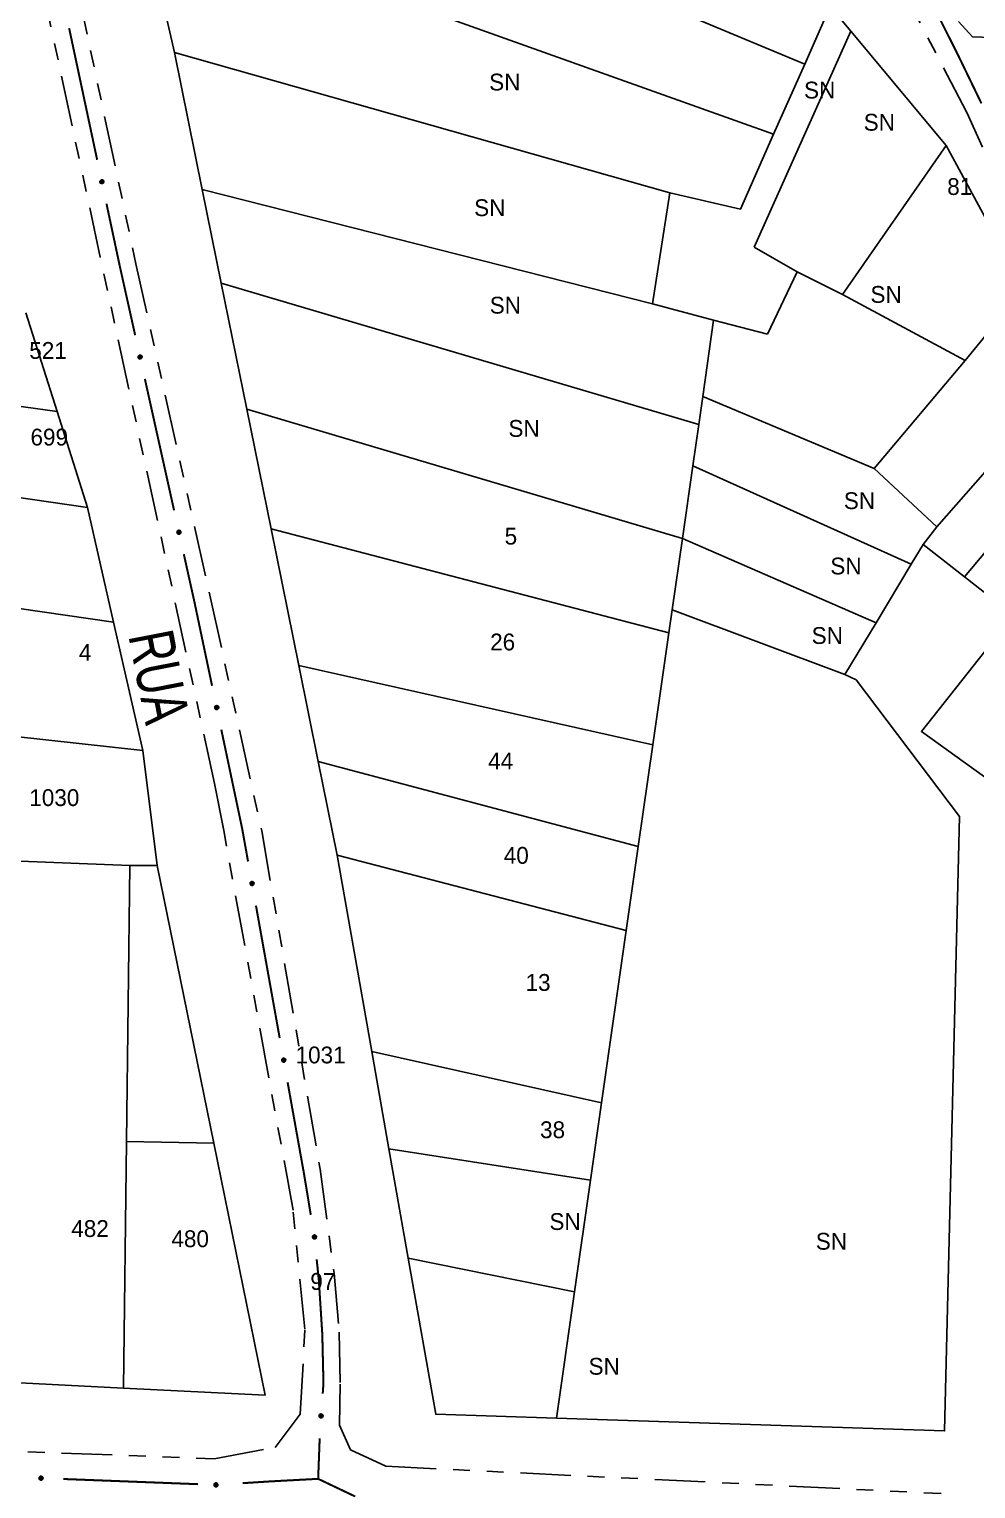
# Model space of a CAD drawing. Extents: x 204614 to 205597, y 4873311 to 4874446.
# Drawn here: x 204974.8 to 205059.2, y 4873786.8 to 4873916.9 of the extents above; entities that cross this region are included whole.
import ezdxf
from ezdxf.enums import TextEntityAlignment as Align

# ---------------------------------------------------------------- set-up
doc = ezdxf.new("R2010")
doc.units = 0
doc.header["$LTSCALE"] = 1.5
doc.header["$MEASUREMENT"] = 0
doc.linetypes.add('TRACO_25', pattern=[8, 3, -1, 1, -1, 1, -1])
for name, color, linetype in [('CD_MALHA_LOTES', 7, 'CONTINUOUS'), ('RU-QUADRA', 210, 'CONTINUOUS'), ('SV-EIXO-RUA-N-PAV', 6, 'CONTINUOUS'), ('SV-RUA-NAO-PAV', 7, 'CONTINUOUS'), ('SV-TXT-RUA-N-PAV', 7, 'CONTINUOUS'), ('Th_NmrPort', 1, 'CONTINUOUS')]:
    doc.layers.add(name, color=color, linetype=linetype)
doc.styles.add('ARIAL', font='ARIAL.SHX')

msp = doc.modelspace()

# ---------------------------------------------------------------- linework, layer by layer
at = {"layer": 'CD_MALHA_LOTES', "linetype": 'Continuous', "flags": 128}
for points in [[(204982.10455, 4873939.617056), (205043.931137, 4873913.805752)], [(204987.748378, 4873914.831703), (204984.820967, 4873927.687679)], [(204984.820967, 4873927.687679), (205041.16592, 4873907.557585)], [(205043.931137, 4873913.805752), (205046.202881, 4873918.938887)], [(205046.202881, 4873918.938887), (205048.033865, 4873916.746401)], [(205039.416783, 4873897.494242), (205048.033865, 4873916.746401)], [(205048.033865, 4873916.746401), (205056.537086, 4873906.564339)], [(204990.232485, 4873902.61478), (204987.748378, 4873914.831703)], [(204987.748378, 4873914.831703), (205031.905821, 4873902.33352)], [(205041.16592, 4873907.557585), (205043.931137, 4873913.805752)], [(205031.905821, 4873902.33352), (205038.206963, 4873900.871655), (205041.16592, 4873907.557585)], [(205047.305813, 4873893.259875), (205056.537086, 4873906.564339)], [(205056.537086, 4873906.564339), (205063.453054, 4873893.765823)], [(204991.930593, 4873894.263431), (204990.232485, 4873902.61478)], [(204990.232485, 4873902.61478), (205030.368342, 4873892.428124)], [(205030.368342, 4873892.428124), (205031.905821, 4873902.33352)], [(205043.247877, 4873895.27624), (205039.416783, 4873897.494242)], [(205040.626602, 4873889.731235), (205043.247877, 4873895.27624)], [(205047.305813, 4873893.259875), (205043.247877, 4873895.27624)], [(204994.21388, 4873883.034149), (204991.930593, 4873894.263431)], [(204991.930593, 4873894.263431), (205034.48297, 4873881.68654)], [(205058.244596, 4873887.38721), (205047.305813, 4873893.259875)], [(205058.244596, 4873887.38721), (205063.453054, 4873893.765823)], [(205035.812529, 4873890.966259), (205030.368342, 4873892.428124)], [(204974.510515, 4873891.635779), (204977.289199, 4873882.839161)], [(205034.838875, 4873884.170597), (205035.812529, 4873890.966259)], [(205035.812529, 4873890.966259), (205040.626602, 4873889.731235)], [(205050.128725, 4873877.759065), (205058.244596, 4873887.38721)], [(205055.724139, 4873872.541719), (205068.857719, 4873887.496899)], [(204977.289199, 4873882.839161), (204959.25773, 4873885.344762)], [(205034.48297, 4873881.68654), (205034.838875, 4873884.170597)], [(205050.128725, 4873877.759065), (205034.838875, 4873884.170597)], [(205058.185811, 4873868.089425), (205071.699239, 4873884.200992)], [(204977.289199, 4873882.839161), (204979.999629, 4873874.258616)], [(204996.372871, 4873872.374134), (204994.21388, 4873883.034149)], [(204994.21388, 4873883.034149), (205033.02599, 4873871.517491)], [(205033.954171, 4873877.995768), (205034.48297, 4873881.68654)], [(205033.02599, 4873871.517491), (205033.954171, 4873877.995768)], [(205053.43627, 4873869.218156), (205033.954171, 4873877.995768)], [(205055.724139, 4873872.541719), (205050.128725, 4873877.759065)], [(204979.999629, 4873874.258616), (204958.31262, 4873877.415703)], [(204979.999629, 4873874.258616), (204982.321577, 4873864.061263)], [(205054.496743, 4873870.977576), (205055.724139, 4873872.541719)], [(204998.841435, 4873860.185597), (204996.372871, 4873872.374134)], [(204996.372871, 4873872.374134), (205031.820766, 4873863.105581)], [(205032.113992, 4873865.152159), (205033.02599, 4873871.517491)], [(205050.292725, 4873864.002729), (205033.02599, 4873871.517491)], [(205054.496743, 4873870.977576), (205053.43627, 4873869.218156)], [(205058.185811, 4873868.089425), (205054.496743, 4873870.977576)], [(205053.43627, 4873869.218156), (205050.292725, 4873864.002729)], [(205062.552123, 4873864.671062), (205058.185811, 4873868.089425)], [(204963.214129, 4873866.805767), (204982.321577, 4873864.061263)], [(205031.820766, 4873863.105581), (205032.113992, 4873865.152159)], [(205047.501281, 4873859.371469), (205032.113992, 4873865.152159)], [(205054.337755, 4873854.310359), (205062.552123, 4873864.671062)], [(204982.321577, 4873864.061263), (204984.932498, 4873852.594822)], [(205050.292725, 4873864.002729), (205047.501281, 4873859.371469)], [(205030.389571, 4873853.116493), (205031.820766, 4873863.105581)], [(205000.572412, 4873851.638898), (204998.841435, 4873860.185597)], [(204998.841435, 4873860.185597), (205030.389571, 4873853.116493)], [(205047.501281, 4873859.371469), (205048.508204, 4873858.894506), (205057.729494, 4873846.731942), (205056.404596, 4873791.934157)], [(204984.932498, 4873852.594822), (204961.945679, 4873855.136128)], [(205062.923095, 4873848.109836), (205054.337755, 4873854.310359)], [(205029.091848, 4873844.05898), (205030.389571, 4873853.116493)], [(204984.932498, 4873852.594822), (204986.21, 4873842.34)], [(205002.269261, 4873843.260709), (205000.572412, 4873851.638898)], [(205000.572412, 4873851.638898), (205029.091848, 4873844.05898)], [(205028.017075, 4873836.557559), (205029.091848, 4873844.05898)], [(204974.004227, 4873842.749765), (204983.79, 4873842.34)], [(205005.345583, 4873825.778646), (205002.269261, 4873843.260709)], [(205002.269261, 4873843.260709), (205028.017075, 4873836.557559)], [(204983.478391, 4873817.733439), (204983.79, 4873842.34)], [(204983.79, 4873842.34), (204986.21, 4873842.34)], [(204986.21, 4873842.34), (204991.25522, 4873817.597966)], [(205025.814441, 4873821.184181), (205028.017075, 4873836.557559)], [(205006.876562, 4873817.07843), (205005.345583, 4873825.778646)], [(205005.345583, 4873825.778646), (205025.814441, 4873821.184181)], [(205024.82865, 4873814.30381), (205025.814441, 4873821.184181)], [(204983.2, 4873795.75), (204983.478391, 4873817.733439)], [(204991.25522, 4873817.597966), (204983.478391, 4873817.733439)], [(204991.25522, 4873817.597966), (204995.837561, 4873795.125912)], [(205008.591889, 4873807.330604), (205006.876562, 4873817.07843)], [(205006.876562, 4873817.07843), (205024.82865, 4873814.30381)], [(205023.401531, 4873804.343175), (205024.82865, 4873814.30381)], [(205011.040086, 4873793.418043), (205008.591889, 4873807.330604)], [(205008.591889, 4873807.330604), (205023.401531, 4873804.343175)], [(205021.795418, 4873793.066233), (205023.401531, 4873804.343175)], [(204983.2, 4873795.75), (204970.471174, 4873796.389977)], [(204995.837561, 4873795.125912), (204983.2, 4873795.75)], [(205021.795418, 4873793.066233), (205011.040086, 4873793.418043)], [(205056.404596, 4873791.934157), (205021.795418, 4873793.066233)]]:
    msp.add_lwpolyline(points, dxfattribs=at)
at = {"layer": 'RU-QUADRA', "linetype": 'Continuous', "flags": 128}
for points in [[(204984.820967, 4873927.687679), (204987.748378, 4873914.831703), (204990.232485, 4873902.61478), (204991.930593, 4873894.263431), (204994.21388, 4873883.034149), (204996.372871, 4873872.374134), (204998.841435, 4873860.185597), (205000.572412, 4873851.638898), (205002.269261, 4873843.260709), (205005.345583, 4873825.778646), (205006.876562, 4873817.07843), (205008.591889, 4873807.330604), (205011.040086, 4873793.418043), (205021.795418, 4873793.066233), (205056.404596, 4873791.934157), (205057.729494, 4873846.731942), (205048.508204, 4873858.894506), (205047.501281, 4873859.371469), (205050.292725, 4873864.002729), (205053.43627, 4873869.218156), (205054.496743, 4873870.977576), (205058.185811, 4873868.089425), (205062.552123, 4873864.671062), (205054.337755, 4873854.310359), (205062.923095, 4873848.109836)], [(205090.690955, 4873921.115785), (205069.494589, 4873915.626642), (205064.142001, 4873912.234903), (205070.312014, 4873900.484273), (205076.073306, 4873889.512041), (205081.848497, 4873878.513341), (205086.055815, 4873870.500613), (205095.436093, 4873865.307013), (205089.095875, 4873861.796609), (205081.365676, 4873857.516612), (205079.351831, 4873867.797821), (205073.681267, 4873878.370508), (205075.218149, 4873880.119373), (205071.699239, 4873884.200992), (205068.857719, 4873887.496899), (205063.453054, 4873893.765823), (205056.537086, 4873906.564339), (205048.033865, 4873916.746401), (205046.202881, 4873918.938887)], [(204970.471174, 4873796.389977), (204983.2, 4873795.75), (204995.837561, 4873795.125912), (204991.25522, 4873817.597966), (204986.21, 4873842.34), (204984.932498, 4873852.594822), (204982.321577, 4873864.061263), (204979.999629, 4873874.258616), (204977.289199, 4873882.839161), (204974.510515, 4873891.635779)]]:
    msp.add_lwpolyline(points, dxfattribs=at)
at = {"layer": 'SV-EIXO-RUA-N-PAV', "const_width": 0.18}
for points in [[(205055.257931, 4873919.271345), (205057.506311, 4873914.805386)], [(204978.365665, 4873917.013317), (204980.863407, 4873905.276141)], [(205057.506311, 4873914.805386), (205057.561012, 4873914.696734)], [(205057.561012, 4873914.696734), (205059.686145, 4873910.305589)], [(204981.695988, 4873901.363749), (204982.736713, 4873896.47326)], [(204982.736713, 4873896.47326), (204982.874269, 4873895.826868)], [(204982.874269, 4873895.826868), (204984.249421, 4873889.638687)], [(204985.117142, 4873885.733939), (204987.720308, 4873874.019694)], [(204988.58803, 4873870.114946), (204989.455752, 4873866.210198)], [(204989.455752, 4873866.210198), (204989.506217, 4873865.983101)], [(204989.506217, 4873865.983101), (204991.106376, 4873858.382349)], [(204991.930418, 4873854.46815), (204993.784512, 4873845.661202)], [(204993.784512, 4873845.661202), (204993.791476, 4873845.628122)], [(204993.791476, 4873845.628122), (204994.314414, 4873842.708388)], [(204995.01961, 4873838.771041), (204997.135199, 4873826.959002)], [(204997.840396, 4873823.021655), (204999.250789, 4873815.146962)], [(204999.250789, 4873815.146962), (204999.301095, 4873814.866086)], [(204999.301095, 4873814.866086), (204999.906327, 4873811.201068)], [(205000.431453, 4873807.23759), (205000.533482, 4873806.242808)], [(205000.533482, 4873806.242808), (205000.627484, 4873805.326283)], [(205000.627484, 4873805.326283), (205000.887296, 4873801.2559)], [(205000.887296, 4873801.2559), (205000.933574, 4873800.530875)], [(205000.933574, 4873800.530875), (205001.032931, 4873796.25853)], [(205001.035604, 4873796.143586), (205000.969413, 4873795.26104)], [(205001.032931, 4873796.25853), (205001.035604, 4873796.143586)], [(205000.699619, 4873791.270588), (205000.586431, 4873788.272724)], [(205000.586431, 4873788.272724), (205000.563346, 4873787.661308)], [(204989.848766, 4873787.185206), (204977.857646, 4873787.646758)], [(204996.25955, 4873787.430747), (204993.842694, 4873787.276068)], [(204996.836921, 4873787.461676), (204996.25955, 4873787.430747)], [(205000.563346, 4873787.661308), (204996.836921, 4873787.461676)], [(205000.80547, 4873787.545877), (205000.563346, 4873787.661308)], [(205003.868046, 4873786.085811), (205000.80547, 4873787.545877)]]:
    msp.add_lwpolyline(points, dxfattribs=at)
at = {"layer": 'SV-EIXO-RUA-N-PAV'}
for points in [[(204981.35746, 4873903.483392), (204981.398858, 4873903.457348), (204981.429112, 4873903.426499), (204981.446939, 4873903.393508), (204981.455091, 4873903.360246), (204981.459598, 4873903.325278), (204981.456364, 4873903.289021), (204981.443861, 4873903.249574), (204981.418027, 4873903.207864), (204981.384389, 4873903.178949), (204981.352979, 4873903.15974), (204981.318785, 4873903.149243), (204981.284742, 4873903.145434), (204981.247191, 4873903.150039), (204981.20734, 4873903.1631), (204981.166027, 4873903.190092), (204981.136574, 4873903.220538), (204981.120168, 4873903.252902), (204981.109833, 4873903.287345), (204981.105659, 4873903.3231), (204981.109039, 4873903.358672), (204981.122262, 4873903.398773), (204981.149444, 4873903.439196), (204981.179475, 4873903.468918), (204981.2116, 4873903.485774), (204981.245739, 4873903.495186), (204981.280756, 4873903.500133), (204981.317338, 4873903.498399), (204981.35746, 4873903.483392)], [(204984.759572, 4873887.850452), (204984.801202, 4873887.824782), (204984.831732, 4873887.794206), (204984.849855, 4873887.761376), (204984.858306, 4873887.728189), (204984.863127, 4873887.693263), (204984.860219, 4873887.656978), (204984.848071, 4873887.617421), (204984.822613, 4873887.57548), (204984.789236, 4873887.546264), (204984.758, 4873887.526773), (204984.723902, 4873887.515969), (204984.689895, 4873887.511854), (204984.652304, 4873887.516121), (204984.612337, 4873887.528823), (204984.570783, 4873887.555443), (204984.541058, 4873887.585623), (204984.524362, 4873887.617839), (204984.513717, 4873887.652188), (204984.509222, 4873887.687903), (204984.512282, 4873887.723504), (204984.525144, 4873887.763722), (204984.551961, 4873887.804388), (204984.581724, 4873887.834379), (204984.613696, 4873887.851523), (204984.647749, 4873887.861241), (204984.68272, 4873887.866503), (204984.719316, 4873887.865098), (204984.759572, 4873887.850452)], [(204988.230459, 4873872.231459), (204988.272089, 4873872.205789), (204988.302619, 4873872.175213), (204988.320742, 4873872.142383), (204988.329193, 4873872.109196), (204988.334014, 4873872.07427), (204988.331106, 4873872.037985), (204988.318958, 4873871.998428), (204988.2935, 4873871.956487), (204988.260123, 4873871.927271), (204988.228888, 4873871.907781), (204988.194789, 4873871.896976), (204988.160782, 4873871.892861), (204988.123191, 4873871.897128), (204988.083224, 4873871.909831), (204988.04167, 4873871.93645), (204988.011945, 4873871.966631), (204987.995249, 4873871.998846), (204987.984604, 4873872.033195), (204987.98011, 4873872.06891), (204987.983169, 4873872.104512), (204987.996031, 4873872.144729), (204988.022848, 4873872.185395), (204988.052611, 4873872.215386), (204988.084583, 4873872.23253), (204988.118636, 4873872.242248), (204988.153607, 4873872.24751), (204988.190203, 4873872.246105), (204988.230459, 4873872.231459)], [(204991.596516, 4873856.588526), (204991.637857, 4873856.562392), (204991.668043, 4873856.531478), (204991.685799, 4873856.498447), (204991.693878, 4873856.465167), (204991.698309, 4873856.43019), (204991.694995, 4873856.39394), (204991.682406, 4873856.354521), (204991.656481, 4873856.312867), (204991.62278, 4873856.284025), (204991.591328, 4873856.264885), (204991.557112, 4873856.254463), (204991.523061, 4873856.250728), (204991.48552, 4873856.255414), (204991.445697, 4873856.268562), (204991.404443, 4873856.295645), (204991.375057, 4873856.326155), (204991.358722, 4873856.358555), (204991.348462, 4873856.393021), (204991.344366, 4873856.428784), (204991.347824, 4873856.464349), (204991.361134, 4873856.504421), (204991.388403, 4873856.544784), (204991.4185, 4873856.574441), (204991.450661, 4873856.591226), (204991.48482, 4873856.600564), (204991.519848, 4873856.605434), (204991.556427, 4873856.603621), (204991.596516, 4873856.588526)], [(204994.750037, 4873840.900552), (204994.790568, 4873840.873178), (204994.819805, 4873840.841365), (204994.836553, 4873840.807812), (204994.843621, 4873840.774303), (204994.846991, 4873840.739207), (204994.842582, 4873840.703074), (204994.828806, 4873840.664054), (204994.801632, 4873840.623203), (204994.767073, 4873840.595395), (204994.735057, 4873840.577216), (204994.70054, 4873840.567834), (204994.666392, 4873840.565131), (204994.62901, 4873840.570952), (204994.589603, 4873840.585299), (204994.549188, 4873840.613618), (204994.520739, 4873840.645004), (204994.505392, 4873840.677883), (204994.496179, 4873840.712643), (204994.493168, 4873840.748514), (204994.4977, 4873840.783959), (204994.512217, 4873840.823609), (204994.540696, 4873840.863129), (204994.571676, 4873840.891861), (204994.604331, 4873840.907665), (204994.638757, 4873840.915964), (204994.673917, 4873840.919773), (204994.710423, 4873840.916853), (204994.750037, 4873840.900552)], [(204997.570823, 4873825.151165), (204997.611354, 4873825.123792), (204997.64059, 4873825.091978), (204997.657338, 4873825.058425), (204997.664406, 4873825.024917), (204997.667777, 4873824.989821), (204997.663368, 4873824.953688), (204997.649591, 4873824.914668), (204997.622417, 4873824.873817), (204997.587859, 4873824.846009), (204997.555842, 4873824.82783), (204997.521326, 4873824.818448), (204997.487177, 4873824.815745), (204997.449795, 4873824.821566), (204997.410389, 4873824.835913), (204997.369973, 4873824.864231), (204997.341524, 4873824.895617), (204997.326177, 4873824.928497), (204997.316965, 4873824.963257), (204997.313954, 4873824.999128), (204997.318486, 4873825.034572), (204997.333003, 4873825.074223), (204997.361482, 4873825.113742), (204997.392462, 4873825.142474), (204997.425117, 4873825.158279), (204997.459543, 4873825.166578), (204997.494702, 4873825.170386), (204997.531209, 4873825.167467), (204997.570823, 4873825.151165)], [(205000.322242, 4873809.381315), (205000.360607, 4873809.350981), (205000.387377, 4873809.317065), (205000.401563, 4873809.282351), (205000.4061, 4873809.248407), (205000.40683, 4873809.213158), (205000.399725, 4873809.177456), (205000.383063, 4873809.139579), (205000.352904, 4873809.10088), (205000.316358, 4873809.07574), (205000.283069, 4873809.060011), (205000.247947, 4873809.053242), (205000.213692, 4873809.053107), (205000.176852, 4873809.061713), (205000.138631, 4873809.078973), (205000.100452, 4873809.110241), (205000.074435, 4873809.143671), (205000.061595, 4873809.177608), (205000.055014, 4873809.212961), (205000.0547, 4873809.248957), (205000.061876, 4873809.283962), (205000.079324, 4873809.322413), (205000.110684, 4873809.359687), (205000.14373, 4873809.386016), (205000.177478, 4873809.399329), (205000.21243, 4873809.405024), (205000.247775, 4873809.406187), (205000.28396, 4873809.400539), (205000.322242, 4873809.381315)], [(205000.940351, 4873793.401687), (205000.972774, 4873793.365069), (205000.993151, 4873793.326968), (205001.001001, 4873793.290299), (205000.999488, 4873793.256086), (205000.993998, 4873793.221259), (205000.980716, 4873793.187368), (205000.957642, 4873793.153017), (205000.921138, 4873793.120235), (205000.880735, 4873793.101926), (205000.845196, 4873793.092307), (205000.809431, 4873793.09183), (205000.775687, 4873793.097731), (205000.740939, 4873793.112691), (205000.706356, 4873793.136414), (205000.674281, 4873793.173918), (205000.65456, 4873793.211408), (205000.647899, 4873793.247076), (205000.647648, 4873793.283036), (205000.653679, 4873793.318524), (205000.666908, 4873793.351717), (205000.690856, 4873793.386494), (205000.728292, 4873793.417661), (205000.765459, 4873793.437758), (205000.801025, 4873793.444918), (205000.836433, 4873793.444368), (205000.871431, 4873793.439287), (205000.906055, 4873793.427354), (205000.940351, 4873793.401687)], [(204975.998466, 4873787.608158), (204975.963053, 4873787.574425), (204975.925718, 4873787.552675), (204975.889358, 4873787.543497), (204975.855113, 4873787.543764), (204975.82011, 4873787.547984), (204975.785757, 4873787.560024), (204975.75059, 4873787.581833), (204975.716502, 4873787.61712), (204975.696735, 4873787.65683), (204975.685829, 4873787.691995), (204975.684052, 4873787.72772), (204975.688721, 4873787.761655), (204975.702408, 4873787.796925), (204975.724857, 4873787.832348), (204975.761169, 4873787.865766), (204975.797917, 4873787.886838), (204975.833319, 4873787.894792), (204975.869245, 4873787.896352), (204975.904929, 4873787.891616), (204975.938582, 4873787.879602), (204975.974207, 4873787.856935), (204976.006716, 4873787.820658), (204976.028151, 4873787.784247), (204976.0366, 4873787.748966), (204976.037339, 4873787.713561), (204976.033534, 4873787.678401), (204976.022868, 4873787.643366), (204975.998466, 4873787.608158)], [(204991.595546, 4873787.007808), (204991.560133, 4873786.974075), (204991.522798, 4873786.952325), (204991.486438, 4873786.943147), (204991.452193, 4873786.943414), (204991.41719, 4873786.947633), (204991.382837, 4873786.959674), (204991.34767, 4873786.981482), (204991.313582, 4873787.01677), (204991.293815, 4873787.056479), (204991.282909, 4873787.091645), (204991.281132, 4873787.12737), (204991.285801, 4873787.161305), (204991.299488, 4873787.196575), (204991.321937, 4873787.231997), (204991.358249, 4873787.265416), (204991.394997, 4873787.286488), (204991.430399, 4873787.294442), (204991.466325, 4873787.296001), (204991.50201, 4873787.291265), (204991.535662, 4873787.279252), (204991.571287, 4873787.256585), (204991.603796, 4873787.220308), (204991.625231, 4873787.183896), (204991.63368, 4873787.148615), (204991.634419, 4873787.113211), (204991.630614, 4873787.078051), (204991.619948, 4873787.043015), (204991.595546, 4873787.007808)]]:
    msp.add_lwpolyline(points, close=True, dxfattribs=at)
for points in [[(204981.105659, 4873903.3231), (204981.136574, 4873903.220538)], [(204981.108874, 4873903.336774), (204981.149486, 4873903.211489)], [(204981.109039, 4873903.358672), (204981.166027, 4873903.190092)], [(204981.119124, 4873903.373832), (204981.184614, 4873903.184087)], [(204981.122262, 4873903.398773), (204981.20734, 4873903.1631)], [(204981.138148, 4873903.415547), (204981.226131, 4873903.15944)], [(204981.149444, 4873903.439196), (204981.247191, 4873903.150039)], [(204981.163931, 4873903.451726), (204981.263956, 4873903.152144)], [(204981.179475, 4873903.468918), (204981.284742, 4873903.145434)], [(204981.195507, 4873903.473791), (204981.300645, 4873903.150186)], [(204981.2116, 4873903.485774), (204981.318785, 4873903.149243)], [(204981.228788, 4873903.487849), (204981.33296, 4873903.155668)], [(204981.245739, 4873903.495186), (204981.352979, 4873903.15974)], [(204981.265107, 4873903.494183), (204981.369392, 4873903.174581)], [(204981.280756, 4873903.500133), (204981.384389, 4873903.178949)], [(204981.299893, 4873903.49461), (204981.400685, 4873903.197981)], [(204981.317338, 4873903.498399), (204981.418027, 4873903.207864)], [(204981.335815, 4873903.489699), (204981.42837, 4873903.231775)], [(204981.35746, 4873903.483392), (204981.443861, 4873903.249574)], [(204981.379433, 4873903.468289), (204981.448161, 4873903.276443)], [(204981.398858, 4873903.457348), (204981.456364, 4873903.289021)], [(204981.41618, 4873903.439837), (204981.455173, 4873903.315603)], [(204981.429112, 4873903.426499), (204981.459598, 4873903.325278)], [(204984.509222, 4873887.687903), (204984.541058, 4873887.585623)], [(204984.512282, 4873887.723504), (204984.570783, 4873887.555443)], [(204984.512314, 4873887.701605), (204984.554051, 4873887.57669)], [(204984.52223, 4873887.738754), (204984.589424, 4873887.549606)], [(204984.525144, 4873887.763722), (204984.612337, 4873887.528823)], [(204984.540879, 4873887.780639), (204984.631161, 4873887.525333)], [(204984.551961, 4873887.804388), (204984.652304, 4873887.516121)], [(204984.566335, 4873887.817048), (204984.669049, 4873887.518377)], [(204984.581724, 4873887.834379), (204984.689895, 4873887.511854)], [(204984.597712, 4873887.839396), (204984.705754, 4873887.516749)], [(204984.613696, 4873887.851523), (204984.723902, 4873887.515969)], [(204984.630865, 4873887.853752), (204984.738019, 4873887.522521)], [(204984.647749, 4873887.861241), (204984.758, 4873887.526773)], [(204984.667125, 4873887.860412), (204984.77428, 4873887.541761)], [(204984.68272, 4873887.866503), (204984.789236, 4873887.546264)], [(204984.701906, 4873887.861152), (204984.80536, 4873887.565442)], [(204984.719316, 4873887.865098), (204984.822613, 4873887.57548)], [(204984.737871, 4873887.856564), (204984.832741, 4873887.599483)], [(204984.759572, 4873887.850452), (204984.848071, 4873887.617421)], [(204984.78168, 4873887.835548), (204984.852129, 4873887.644328)], [(204984.801202, 4873887.824782), (204984.860219, 4873887.656978)], [(204984.818681, 4873887.807427), (204984.85879, 4873887.683549)], [(204984.831732, 4873887.794206), (204984.863127, 4873887.693263)], [(204987.98011, 4873872.06891), (204988.011945, 4873871.966631)], [(204987.983169, 4873872.104512), (204988.04167, 4873871.93645)], [(204987.983201, 4873872.082612), (204988.024938, 4873871.957697)], [(204987.993118, 4873872.119761), (204988.060311, 4873871.930613)], [(204987.996031, 4873872.144729), (204988.083224, 4873871.909831)], [(204988.011766, 4873872.161646), (204988.102048, 4873871.90634)], [(204988.022848, 4873872.185395), (204988.123191, 4873871.897128)], [(204988.037223, 4873872.198055), (204988.139937, 4873871.899384)], [(204988.052611, 4873872.215386), (204988.160782, 4873871.892861)], [(204988.068599, 4873872.220403), (204988.176642, 4873871.897756)], [(204988.084583, 4873872.23253), (204988.194789, 4873871.896976)], [(204988.101752, 4873872.234759), (204988.208906, 4873871.903528)], [(204988.118636, 4873872.242248), (204988.228888, 4873871.907781)], [(204988.138013, 4873872.241419), (204988.245167, 4873871.922769)], [(204988.153607, 4873872.24751), (204988.260123, 4873871.927271)], [(204988.172793, 4873872.24216), (204988.276248, 4873871.946449)], [(204988.190203, 4873872.246105), (204988.2935, 4873871.956487)], [(204988.208758, 4873872.237571), (204988.303628, 4873871.98049)], [(204988.230459, 4873872.231459), (204988.318958, 4873871.998428)], [(204988.252567, 4873872.216555), (204988.323017, 4873872.025335)], [(204988.272089, 4873872.205789), (204988.331106, 4873872.037985)], [(204988.289568, 4873872.188434), (204988.329677, 4873872.064556)], [(204988.302619, 4873872.175213), (204988.334014, 4873872.07427)], [(204991.344366, 4873856.428784), (204991.375057, 4873856.326155)], [(204991.347611, 4873856.442451), (204991.38795, 4873856.317077)], [(204991.347824, 4873856.464349), (204991.404443, 4873856.295645)], [(204991.357941, 4873856.479486), (204991.423017, 4873856.289599)], [(204991.361134, 4873856.504421), (204991.445697, 4873856.268562)], [(204991.377057, 4873856.52116), (204991.464481, 4873856.264862)], [(204991.388403, 4873856.544784), (204991.48552, 4873856.255414)], [(204991.402918, 4873856.557282), (204991.502289, 4873856.257483)], [(204991.4185, 4873856.574441), (204991.523061, 4873856.250728)], [(204991.434543, 4873856.579279), (204991.538974, 4873856.255445)], [(204991.450661, 4873856.591226), (204991.557112, 4873856.254463)], [(204991.467854, 4873856.593264), (204991.571301, 4873856.260856)], [(204991.48482, 4873856.600564), (204991.591328, 4873856.264885)], [(204991.504187, 4873856.599519), (204991.607774, 4873856.27969)], [(204991.519848, 4873856.605434), (204991.62278, 4873856.284025)], [(204991.538974, 4873856.59987), (204991.639118, 4873856.303022)], [(204991.556427, 4873856.603621), (204991.656481, 4873856.312867)], [(204991.574885, 4873856.59488), (204991.666877, 4873856.336755)], [(204991.596516, 4873856.588526), (204991.682406, 4873856.354521)], [(204991.618456, 4873856.573376), (204991.686765, 4873856.38138)], [(204991.637857, 4873856.562392), (204991.694995, 4873856.39394)], [(204991.655141, 4873856.544843), (204991.693863, 4873856.420524)], [(204991.668043, 4873856.531478), (204991.698309, 4873856.43019)], [(204994.493168, 4873840.748514), (204994.520739, 4873840.645004)], [(204994.496825, 4873840.762077), (204994.533351, 4873840.63554)], [(204994.4977, 4873840.783959), (204994.549188, 4873840.613618)], [(204994.508272, 4873840.798783), (204994.567571, 4873840.607013)], [(204994.512217, 4873840.823609), (204994.589603, 4873840.585299)], [(204994.528639, 4873840.839859), (204994.608266, 4873840.581032)], [(204994.540696, 4873840.863129), (204994.62901, 4873840.570952)], [(204994.555583, 4873840.875182), (204994.645834, 4873840.572512)], [(204994.571676, 4873840.891861), (204994.666392, 4873840.565131)], [(204994.587858, 4873840.896211), (204994.68244, 4873840.569365)], [(204994.604331, 4873840.907665), (204994.70054, 4873840.567834)], [(204994.621577, 4873840.909182), (204994.714916, 4873840.573795)], [(204994.638757, 4873840.915964), (204994.735057, 4873840.577216)], [(204994.658083, 4873840.914334), (204994.751943, 4873840.591517)], [(204994.673917, 4873840.919773), (204994.767073, 4873840.595395)], [(204994.692865, 4873840.913632), (204994.783978, 4873840.613889)], [(204994.710423, 4873840.916853), (204994.801632, 4873840.623203)], [(204994.728608, 4873840.907558), (204994.812746, 4873840.646766)], [(204994.750037, 4873840.900552), (204994.828806, 4873840.664054)], [(204994.771509, 4873840.884744), (204994.833975, 4873840.690769)], [(204994.790568, 4873840.873178), (204994.842582, 4873840.703074)], [(204994.807313, 4873840.855115), (204994.842255, 4873840.729681)], [(204994.819805, 4873840.841365), (204994.846991, 4873840.739207)], [(204997.313954, 4873824.999128), (204997.341524, 4873824.895617)], [(204997.31761, 4873825.01269), (204997.354136, 4873824.886154)], [(204997.318486, 4873825.034572), (204997.369973, 4873824.864231)], [(204997.329057, 4873825.049396), (204997.388356, 4873824.857627)], [(204997.333003, 4873825.074223), (204997.410389, 4873824.835913)], [(204997.349425, 4873825.090473), (204997.429052, 4873824.831646)], [(204997.361482, 4873825.113742), (204997.449795, 4873824.821566)], [(204997.376368, 4873825.125795), (204997.46662, 4873824.823126)], [(204997.392462, 4873825.142474), (204997.487177, 4873824.815745)], [(204997.408644, 4873825.146825), (204997.503226, 4873824.819978)], [(204997.425117, 4873825.158279), (204997.521326, 4873824.818448)], [(204997.442363, 4873825.159795), (204997.535702, 4873824.824409)], [(204997.459543, 4873825.166578), (204997.555842, 4873824.82783)], [(204997.478869, 4873825.164947), (204997.572729, 4873824.84213)], [(204997.494702, 4873825.170386), (204997.587859, 4873824.846009)], [(204997.51365, 4873825.164246), (204997.604764, 4873824.864503)], [(204997.531209, 4873825.167467), (204997.622417, 4873824.873817)], [(204997.549394, 4873825.158171), (204997.633531, 4873824.89738)], [(204997.570823, 4873825.151165), (204997.649591, 4873824.914668)], [(204997.592295, 4873825.135358), (204997.654761, 4873824.941383)], [(204997.611354, 4873825.123792), (204997.663368, 4873824.953688)], [(204997.628098, 4873825.105728), (204997.66304, 4873824.980294)], [(204997.64059, 4873825.091978), (204997.667777, 4873824.989821)], [(205000.0547, 4873809.248957), (205000.074435, 4873809.143671)], [(205000.059363, 4873809.262207), (205000.086302, 4873809.133289)], [(205000.061876, 4873809.283962), (205000.100452, 4873809.110241)], [(205000.073528, 4873809.297952), (205000.118288, 4873809.102277)], [(205000.079324, 4873809.322413), (205000.138631, 4873809.078973)], [(205000.096918, 4873809.337386), (205000.156922, 4873809.073319)], [(205000.110684, 4873809.359687), (205000.176852, 4873809.061713)], [(205000.126432, 4873809.37059), (205000.193746, 4873809.062008)], [(205000.14373, 4873809.386016), (205000.213692, 4873809.053107)], [(205000.160193, 4873809.389141), (205000.230013, 4873809.056125)], [(205000.177478, 4873809.399329), (205000.247947, 4873809.053242)], [(205000.19479, 4873809.399548), (205000.262729, 4873809.058109)], [(205000.21243, 4873809.405024), (205000.283069, 4873809.060011)], [(205000.231579, 4873809.40195), (205000.30098, 4873809.073006)], [(205000.247775, 4873809.406187), (205000.316358, 4873809.07574)], [(205000.26621, 4873809.398643), (205000.334602, 4873809.092915)], [(205000.28396, 4873809.400539), (205000.352904, 4873809.10088)], [(205000.301398, 4873809.389907), (205000.365753, 4873809.123543)], [(205000.322242, 4873809.381315), (205000.383063, 4873809.139579)], [(205000.342468, 4873809.363942), (205000.390221, 4873809.165831)], [(205000.360607, 4873809.350981), (205000.399725, 4873809.177456)], [(205000.375951, 4873809.331713), (205000.401393, 4873809.204013)], [(205000.387377, 4873809.317065), (205000.40683, 4873809.213158)], [(205000.653679, 4873793.318524), (205000.65456, 4873793.211408)], [(205000.660603, 4873793.330745), (205000.664413, 4873793.199098)], [(205000.666908, 4873793.351717), (205000.674281, 4873793.173918)], [(205000.680843, 4873793.363436), (205000.690436, 4873793.162937)], [(205000.690856, 4873793.386494), (205000.706356, 4873793.136414)], [(205000.710813, 4873793.398134), (205000.723365, 4873793.127627)], [(205000.728292, 4873793.417661), (205000.740939, 4873793.112691)], [(205000.745715, 4873793.42562), (205000.757621, 4873793.110006)], [(205000.765459, 4873793.437758), (205000.775687, 4873793.097731)], [(205000.782215, 4873793.437935), (205000.792285, 4873793.097827)], [(205000.801025, 4873793.444918), (205000.809431, 4873793.09183)], [(205000.818104, 4873793.442085), (205000.824839, 4873793.094017)], [(205000.836433, 4873793.444368), (205000.845196, 4873793.092307)], [(205000.854741, 4873793.437969), (205000.865116, 4873793.101944)], [(205000.871431, 4873793.439287), (205000.880735, 4873793.101926)], [(205000.888248, 4873793.428614), (205000.901719, 4873793.115619)], [(205000.906055, 4873793.427354), (205000.921138, 4873793.120235)], [(205000.921347, 4873793.413816), (205000.937778, 4873793.140281)], [(205000.940351, 4873793.401687), (205000.957642, 4873793.153017)], [(205000.957202, 4873793.381023), (205000.969312, 4873793.177599)], [(205000.972774, 4873793.365069), (205000.980716, 4873793.187368)], [(205000.984484, 4873793.3434), (205000.987035, 4873793.213215)], [(205000.993151, 4873793.326968), (205000.993998, 4873793.221259)], [(204975.986565, 4873787.837416), (204975.716694, 4873787.815031)], [(204975.974207, 4873787.856935), (204975.724857, 4873787.832348)], [(204975.9508, 4873787.866103), (204975.750783, 4873787.849222)], [(204975.938582, 4873787.879602), (204975.761169, 4873787.865766)], [(204975.917395, 4873787.885141), (204975.785973, 4873787.876544)], [(204975.904929, 4873787.891616), (204975.797917, 4873787.886838)], [(204976.0366, 4873787.748966), (204975.684052, 4873787.72772)], [(204976.037339, 4873787.713561), (204975.685829, 4873787.691995)], [(204976.03439, 4873787.731794), (204975.686798, 4873787.712401)], [(204976.028151, 4873787.784247), (204975.688721, 4873787.761655)], [(204976.028937, 4873787.767508), (204975.689422, 4873787.745073)], [(204976.03161, 4873787.695032), (204975.696184, 4873787.672439)], [(204976.033534, 4873787.678401), (204975.696735, 4873787.65683)], [(204976.015303, 4873787.803537), (204975.700331, 4873787.780157)], [(204976.006716, 4873787.820658), (204975.702408, 4873787.796925)], [(204976.02348, 4873787.661207), (204975.711182, 4873787.636358)], [(204976.022868, 4873787.643366), (204975.716502, 4873787.61712)], [(204976.009896, 4873787.627591), (204975.73714, 4873787.601221)], [(204975.998466, 4873787.608158), (204975.75059, 4873787.581833)], [(204975.97843, 4873787.590567), (204975.77558, 4873787.571065)], [(204975.963053, 4873787.574425), (204975.785757, 4873787.560024)], [(204975.941824, 4873787.561935), (204975.811817, 4873787.554649)], [(204975.925718, 4873787.552675), (204975.82011, 4873787.547984)], [(204991.63368, 4873787.148615), (204991.281132, 4873787.12737)], [(204991.634419, 4873787.113211), (204991.282909, 4873787.091645)], [(204991.63147, 4873787.131444), (204991.283878, 4873787.112051)], [(204991.625231, 4873787.183896), (204991.285801, 4873787.161305)], [(204991.626017, 4873787.167158), (204991.286502, 4873787.144722)], [(204991.62869, 4873787.094682), (204991.293265, 4873787.072089)], [(204991.630614, 4873787.078051), (204991.293815, 4873787.056479)], [(204991.612383, 4873787.203187), (204991.297411, 4873787.179806)], [(204991.603796, 4873787.220308), (204991.299488, 4873787.196575)], [(204991.62056, 4873787.060856), (204991.308262, 4873787.036008)], [(204991.619948, 4873787.043015), (204991.313582, 4873787.01677)], [(204991.583646, 4873787.237065), (204991.313774, 4873787.21468)], [(204991.571287, 4873787.256585), (204991.321937, 4873787.231997)], [(204991.606976, 4873787.027241), (204991.33422, 4873787.00087)], [(204991.595546, 4873787.007808), (204991.34767, 4873786.981482)], [(204991.54788, 4873787.265753), (204991.347863, 4873787.248872)], [(204991.535662, 4873787.279252), (204991.358249, 4873787.265416)], [(204991.57551, 4873786.990217), (204991.37266, 4873786.970714)], [(204991.560133, 4873786.974075), (204991.382837, 4873786.959674)], [(204991.514475, 4873787.28479), (204991.383053, 4873787.276194)], [(204991.50201, 4873787.291265), (204991.394997, 4873787.286488)], [(204991.538904, 4873786.961584), (204991.408898, 4873786.954299)], [(204991.522798, 4873786.952325), (204991.41719, 4873786.947633)]]:
    msp.add_lwpolyline(points, dxfattribs=at)
at = {"layer": 'SV-RUA-NAO-PAV', "linetype": 'TRACO_25'}
msp.add_polyline3d([(205057.630558, 4873917.613045, 8.639107), (205058.883426, 4873916.240856, 8.639107), (205061.369276, 4873916.141422, 8.639107), (205066.448992, 4873918.259933, 8.639107), (205071.283339, 4873919.752615, 8.639107), (205072.683345, 4873920.184889, 8.713316), (205089.558766, 4873925.059733, 8.391746), (205112.293111, 4873931.309487, 8.020702), (205116.57417, 4873933.809588, 7.897021), (205117.875268, 4873936.984887, 7.699131), (205117.047691, 4873941.060376, 7.699131), (205093.945032, 4873992.317042, 7.847548), (205068.235687, 4874051.774729, 8.663843), (205066.407508, 4874052.6249, 8.663843), (205063.928715, 4874052.099944, 8.68858), (205036.937964, 4874044.600227, 9.381193), (205009.405068, 4874035.48211, 9.381193), (205008.291407, 4874033.652524, 9.381193), (205008.689143, 4874029.436522, 9.381193), (205039.070207, 4873958.245755, 9.381193)], close=True, dxfattribs=at)
for points in [[(205138.270601, 4873895.479419, 7.427033), (205127.672527, 4873915.482086, 7.624923), (205122.05961, 4873928.33375, 7.723867), (205118.253198, 4873929.434031, 7.723867), (205114.272008, 4873928.909137, 7.822813), (205094.7675, 4873923.684364, 8.243328), (205077.341154, 4873918.95956, 8.762788), (205067.075716, 4873915.909646, 8.738052), (205062.644517, 4873913.084515, 8.68858), (205061.393268, 4873910.659296, 8.515427), (205061.794919, 4873907.383915, 8.342273), (205066.52736, 4873897.938428, 8.094911), (205078.712563, 4873881.637797, 7.847548), (205089.095875, 4873861.796609, 7.847548), (205084.739713, 4873859.384723, 7.847548), (205075.506959, 4873880.423554, 7.847548), (205064.822226, 4873896.333596, 7.847548), (205059.786676, 4873906.416681, 8.441217), (205058.386256, 4873909.499231, 8.465954), (205032.672624, 4873958.798608, 9.950127), (205002.404914, 4874029.794485, 9.950127)], [(204878.48286, 4873970.948592, 10.420115), (204931.493037, 4873968.996177, 10.469586), (204958.086343, 4873967.13884, 10.271697), (204964.469201, 4873964.37429, 10.271697), (204970.303214, 4873958.662243, 10.271697), (204974.612659, 4873946.54701, 10.271697), (204979.033715, 4873920.888849, 9.875917), (204984.324825, 4873896.010859, 9.851181), (204990.969621, 4873866.182262, 9.678028), (204995.533499, 4873845.446657, 9.109096), (205000.74, 4873815.28, 9.536314), (205001.98, 4873806, 9.283442), (205002.43, 4873800.75, 9.059747), (205002.52, 4873796.1, 8.943036), (205002.46, 4873792.45, 8.952762), (205003.45, 4873790.24, 8.962488), (205006.6, 4873788.78, 8.962488), (205056.11, 4873786.35, 8.106612)], [(204941.72, 4873791.26, 9.847542), (204991.28, 4873789.46, 9.069472), (204996.72, 4873790.46, 9.030569), (204998.97, 4873793.43, 9.040295), (204999.38, 4873801, 9.118102), (204998.33, 4873811.61, 9.477959), (204992.14471, 4873845.463362, 9.7275), (204991.325283, 4873849.655406, 9.7275), (204981.144574, 4873896.586055, 9.875917), (204975.527527, 4873922.814209, 9.7275), (204971.338785, 4873945.716933, 9.92539)]]:
    msp.add_polyline3d(points, dxfattribs=at)

# ---------------------------------------------------------------- texts
at = {"layer": 'SV-TXT-RUA-N-PAV', "style": 'ARIAL', "width": 0.7}
msp.add_text('RUA', height=4, rotation=281, dxfattribs=at).set_placement((204983.633192, 4873862.853632))
at = {"layer": 'Th_NmrPort', "color": 1}
for s, p in [('SN', (205015.805912, 4873912.207657)), ('SN', (205043.873144, 4873911.493147)), ('SN', (205049.191057, 4873908.622445)), ('81', (205056.637365, 4873902.891172)), ('SN', (205014.468259, 4873901.005086)), ('SN', (205049.792783, 4873893.271759)), ('SN', (205015.855674, 4873892.310617)), ('521', (204974.814819, 4873888.277398)), ('SN', (205017.521663, 4873881.325536)), ('699', (204974.921485, 4873880.552572)), ('SN', (205047.419553, 4873874.882457)), ('5', (205017.187505, 4873871.717672)), ('SN', (205046.217126, 4873869.055313)), ('SN', (205044.552228, 4873862.858191)), ('4', (204979.2383, 4873861.354108)), ('26', (205015.892584, 4873862.283247)), ('44', (205015.719437, 4873851.670467)), ('1030', (204974.814819, 4873848.403664)), ('40', (205017.106852, 4873843.25348)), ('13', (205019.049234, 4873831.922922)), ('1031', (204998.550364, 4873825.456387)), ('38', (205020.344155, 4873818.788723)), ('SN', (205021.176604, 4873810.602973)), ('482', (204978.556697, 4873809.978336)), ('480', (204987.481261, 4873809.069532)), ('SN', (205044.919659, 4873808.843665)), ('97', (204999.863703, 4873805.26392)), ('SN', (205024.665942, 4873797.695917))]:
    msp.add_text(s, height=1.5, dxfattribs=at).set_placement(p, align=Align.MIDDLE_LEFT)

doc.saveas('drawing.dxf')
